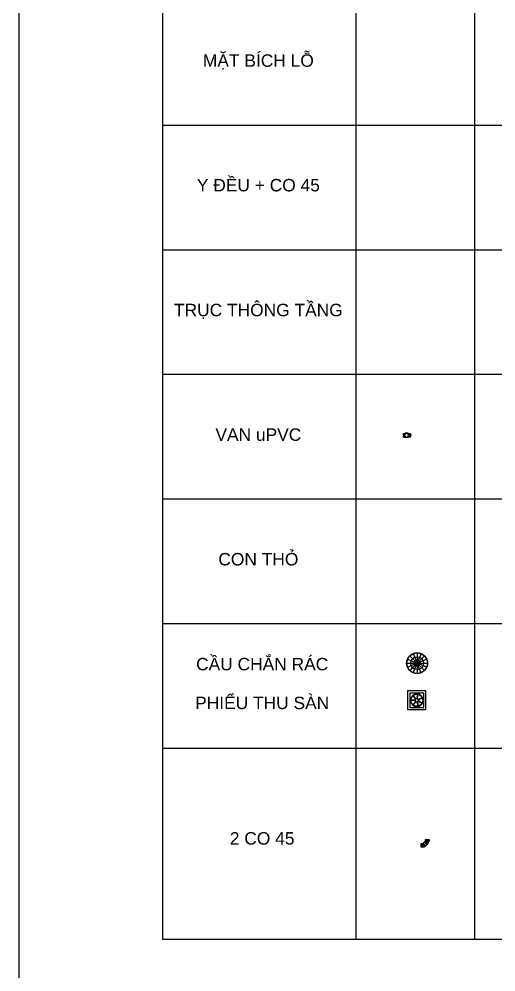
# Model space of a CAD drawing. Header units: millimetres. Extents: x 1218 to 72853, y -34712 to 16286.
# Drawn here: x 1218 to 4288, y 3959 to 10092 of the extents above; entities that cross this region are included whole.
import ezdxf
from ezdxf.enums import TextEntityAlignment as Align

# ---------------------------------------------------------------- set-up
doc = ezdxf.new("R2010")
doc.units = ezdxf.units.MM
doc.linetypes.add('CENTER', pattern=[50.8, 31.75, -6.35, 6.35, -6.35])
doc.styles.get("Standard").update_dxf_attribs({"font": 'arial.ttf'})

# ---------------------------------------------------------------- blocks, each defined once
blk = doc.blocks.new('*U1097')
at = {"linetype": 'Continuous', "lineweight": 0}
for p, q in [((-21.7, 10.7), (-21.7, -6.5)), ((25.1, 10.7), (25.1, 5.4)), ((-21.7, -4.8), (-21.7, -10.7)), ((25.1, -5.4), (25.1, -10.7))]:
    blk.add_line(p, q, dxfattribs=at)
at = {"color": 8}
for p, q in [((-21.7, 6.5), (-21, 5.8)), ((-21.7, 4.2), (-21, 4.9)), ((-21, 5.8), (-21, 5.3)), ((-21, 4.9), (-21, 5.3)), ((-10.7, 12), (-10.7, 5.4)), ((-9.2, 13.8), (-9.2, 6.4)), ((9.2, 13.8), (9.2, 6.4)), ((10.7, 12), (10.7, 5.4)), ((14.2, 12), (14.2, 5.4)), ((25.1, 6.5), (24.4, 5.8)), ((24.4, 5.8), (24.4, 5.4)), ((-21.7, -4.2), (-21, -4.9)), ((-21.7, -6.5), (-21, -5.8)), ((-21, -5.3), (-21, -4.9)), ((-21, -5.3), (-21, -5.8)), ((-10.7, -5.4), (-10.7, -12)), ((-9.2, -6.4), (-9.2, -13.8)), ((9.2, -6.4), (9.2, -13.8)), ((10.7, -5.4), (10.7, -12)), ((14.2, -5.4), (14.2, -12)), ((24.4, -5.4), (24.4, -5.8)), ((25.1, -6.5), (24.4, -5.8))]:
    blk.add_line(p, q, dxfattribs=at)
for p, q in [((-20.3, -3.8), (-20.3, 3.8)), ((-18.7, 5.4), (-8.7, 5.4)), ((-9.7, 5.5), (-9.7, 5.5)), ((8.8, 13.8), (-8.8, 13.8)), ((8.7, 5.4), (26.2, 5.4)), ((9.7, 5.5), (9.7, 5.5)), ((26.2, 5.4), (26.5, 5.4)), ((28.1, -3.8), (28.1, 3.8)), ((-8.7, -5.4), (-18.7, -5.4)), ((-9.7, -5.5), (-9.7, -5.5)), ((26.2, -5.4), (8.7, -5.4)), ((9.7, -5.5), (9.7, -5.5)), ((26.5, -5.4), (26.2, -5.4))]:
    blk.add_line(p, q)
for points in [[(-10.7, 12), (-10.7, 5.8), (-21, 5.8)], [(-19.9, 4.9), (-21, 4.9)], [(-5.4, 13.8), (-5.4, 9.8)], [(5.4, 9.8), (5.4, 13.8)], [(14.2, 12), (14.2, 5.8), (24.4, 5.8)], [(15.6, 5.8), (15.6, 5.7), (15.6, 5.7), (15.6, 5.7), (15.6, 5.7), (15.6, 5.7), (15.6, 5.7), (15.6, 5.7), (15.6, 5.6), (15.6, 5.6), (15.6, 5.6), (15.6, 5.6), (15.6, 5.6), (15.6, 5.6), (15.6, 5.6), (15.6, 5.6), (15.6, 5.5), (15.6, 5.5), (15.6, 5.5), (15.6, 5.5), (15.6, 5.5), (15.6, 5.5), (15.6, 5.5), (15.6, 5.5), (15.6, 5.4)], [(-19.9, -4.9), (-21, -4.9)], [(-10.7, -12), (-10.7, -5.8), (-21, -5.8)], [(-5.4, -13.8), (-5.4, -9.8)], [(5.4, -9.8), (5.4, -13.8)], [(14.2, -12), (14.2, -5.8), (24.4, -5.8)]]:
    blk.add_lwpolyline(points, dxfattribs=at)
at = {"linetype": 'Continuous', "lineweight": 0}
for points in [[(23.9, 12), (10.7, 12), (9.2, 13.8), (-9.2, 13.8), (-10.7, 12), (-20.4, 12)], [(23.9, -12), (10.7, -12), (9.2, -13.8), (-9.2, -13.8), (-10.7, -12), (-20.4, -12)]]:
    blk.add_lwpolyline(points, dxfattribs=at)
at = {"flags": 128}
for points in [[(-9.7, 5.5), (-9.7, 5.5), (-9.8, 5.5), (-9.8, 5.5), (-9.8, 5.5), (-9.8, 5.5), (-9.8, 5.5), (-9.8, 5.5), (-9.8, 5.5), (-9.8, 5.5), (-9.8, 5.5), (-9.8, 5.5), (-9.8, 5.5), (-9.8, 5.5), (-9.8, 5.5), (-9.8, 5.5), (-9.8, 5.4), (-9.8, 5.4), (-9.8, 5.4), (-9.8, 5.4), (-9.9, 5.4), (-9.9, 5.4), (-9.9, 5.4), (-9.9, 5.4), (-9.9, 5.4)], [(9.9, 5.4), (9.9, 5.4), (9.9, 5.4), (9.9, 5.4), (9.9, 5.4), (9.8, 5.4), (9.8, 5.4), (9.8, 5.4), (9.8, 5.4), (9.8, 5.5), (9.8, 5.5), (9.8, 5.5), (9.8, 5.5), (9.8, 5.5), (9.8, 5.5), (9.8, 5.5), (9.8, 5.5), (9.8, 5.5), (9.8, 5.5), (9.8, 5.5), (9.8, 5.5), (9.8, 5.5), (9.8, 5.5), (9.7, 5.5), (9.7, 5.5)], [(-9.9, -5.4), (-9.9, -5.4), (-9.9, -5.4), (-9.9, -5.4), (-9.9, -5.4), (-9.8, -5.4), (-9.8, -5.4), (-9.8, -5.4), (-9.8, -5.4), (-9.8, -5.5), (-9.8, -5.5), (-9.8, -5.5), (-9.8, -5.5), (-9.8, -5.5), (-9.8, -5.5), (-9.8, -5.5), (-9.8, -5.5), (-9.8, -5.5), (-9.8, -5.5), (-9.8, -5.5), (-9.8, -5.5), (-9.8, -5.5), (-9.8, -5.5), (-9.7, -5.5), (-9.7, -5.5)], [(9.9, -5.4), (9.9, -5.4), (9.9, -5.4), (9.9, -5.4), (9.9, -5.4), (9.8, -5.4), (9.8, -5.4), (9.8, -5.4), (9.8, -5.4), (9.8, -5.5), (9.8, -5.5), (9.8, -5.5), (9.8, -5.5), (9.8, -5.5), (9.8, -5.5), (9.8, -5.5), (9.8, -5.5), (9.8, -5.5), (9.8, -5.5), (9.8, -5.5), (9.8, -5.5), (9.8, -5.5), (9.8, -5.5), (9.7, -5.5), (9.7, -5.5)]]:
    blk.add_lwpolyline(points, dxfattribs=at)
at = {"linetype": 'Continuous', "lineweight": 0}
for centre, start, end in [((-20.4, 10.7), 90, 180), ((23.9, 10.7), 360, 90), ((-20.4, -10.7), 180, 270), ((23.9, -10.7), 270, 360)]:
    blk.add_arc(centre, 1.26, start, end, dxfattribs=at)
for start, end in [(29.55447, 150.44553), (209.55447, 330.44553)]:
    blk.add_arc((0, 0), 11.2, start, end)
at = {"extrusion": (0, 0, -1)}
for centre, major_axis, start_param, end_param in [((-18.7, 3.8), (-1.6, 0), 0, 1.570796), ((26.5, 3.8), (1.6, 0), 4.712389, 6.283185), ((-18.7, -3.8), (-1.6, 0), 4.712389, 6.283185), ((26.5, -3.8), (1.6, 0), 0, 1.570796)]:
    blk.add_ellipse(centre, major_axis=major_axis, ratio=0.99863, start_param=start_param, end_param=end_param, dxfattribs=at)
at = {"flags": 1}
for p in [(-10.7, 0), (10.7, 0)]:
    blk.add_attdef('AMC', p, '', height=0.5, dxfattribs=at)
blk = doc.blocks.new('CAU CHAN RAC uPVC')
at = {"ltscale": 30}
h = blk.add_hatch(color=256, dxfattribs=at)
h.dxf.hatch_style = 1
h.set_gradient(color1=(51, 51, 51), color2=(128, 128, 128), rotation=90, name='SPHERICAL')
h.paths.add_polyline_path([(-18.4, 0, -1), (18.4, 0, -1)])
at = {"color": 8, "ltscale": 30}
for points in [[(-25.8, 62.3), (-7, 17)], [(0, 67.4), (0, 18.4)], [(25.8, 62.3), (7, 17)], [(-67.4, 0), (-18.4, 0)], [(-62.3, 25.8), (-17, 7)], [(-47.7, 47.7), (-13, 13)], [(47.7, 47.7), (13, 13)], [(62.3, 25.8), (17, 7)], [(18.4, 0), (67.4, 0)], [(-62.3, -25.8), (-17, -7)], [(-13, -13), (-47.7, -47.7)], [(-25.8, -62.3), (-7, -17)], [(0, -18.4), (0, -67.4)], [(25.8, -62.3), (7, -17)], [(13, -13), (47.7, -47.7)], [(62.3, -25.8), (17, -7)]]:
    blk.add_lwpolyline(points, dxfattribs=at)
at = {"ltscale": 30}
for radius in [67.4, 66.1, 41.3, 18.4]:
    blk.add_circle((0, 0), radius, dxfattribs=at)
blk = doc.blocks.new('2CO45-D21 uPVC')
at = {"color": 8}
for p, q in [((-10.4, -5), (-27.4, 12)), ((-27.4, -12), (-27.4, 12)), ((-13.9, -3.4), (-26, 8.7)), ((-26, -9.5), (-26, 8.7)), ((12, 27.4), (-12, 27.4)), ((5, 10.4), (-12, 27.4)), ((8.4, 26), (-8.7, 26)), ((4.2, 13.1), (-8.7, 26))]:
    blk.add_line(p, q, dxfattribs=at)
for points in [[(-26, -10.7), (-27.4, -12), (-38.2, -12), (-38.2, 12), (-27.4, 12), (-19.7, 19.7), (-2.7, 2.7), (-10.4, -5), (-12.3, -5)], [(5, 12.3), (5, 10.4), (-2.7, 2.7), (-19.7, 19.7), (-12, 27.4), (-12, 38.2), (12, 38.2), (12, 27.4), (10.7, 26)]]:
    blk.add_lwpolyline(points)
at = {"color": 8, "linetype": 'CENTER'}
for points in [[(-11.2, 11.2), (-22.4, 0), (-38.2, 0)], [(0, 38.2), (0, 22.4), (-11.2, 11.2)]]:
    blk.add_lwpolyline(points, dxfattribs=at)
for centre, start, end in [((-11.5, 27.2), 317.88315, 356.8653), ((-27.1, 11.6), 272.88315, 311.8653)]:
    blk.add_arc(centre, 22.3, start, end)
at = {"color": 8}
for points, knots in [([(-26, 8.7), (-26.1, 8.9), (-26.2, 9.1), (-26.4, 9.6), (-26.5, 9.9), (-26.7, 10.3), (-26.8, 10.6), (-26.9, 10.9), (-27, 11.1), (-27.1, 11.4), (-27.2, 11.6), (-27.3, 11.8), (-27.3, 11.9), (-27.4, 12), (-27.4, 12), (-27.4, 12)], [2.849445, 2.849445, 2.849445, 2.849445, 4.160717, 4.160717, 6.241076, 6.241076, 8.321435, 8.321435, 10.281148, 10.281148, 12.240862, 12.240862, 14.200576, 14.200576, 16.16029, 16.16029, 16.16029, 16.16029]), ([(-8.7, 26), (-8.9, 26.1), (-9.1, 26.2), (-9.6, 26.4), (-9.9, 26.5), (-10.3, 26.7), (-10.6, 26.8), (-10.9, 26.9), (-11.1, 27), (-11.4, 27.1), (-11.6, 27.2), (-11.8, 27.3), (-11.9, 27.3), (-12, 27.4), (-12, 27.4), (-12, 27.4)], [2.849445, 2.849445, 2.849445, 2.849445, 4.160717, 4.160717, 6.241076, 6.241076, 8.321435, 8.321435, 10.281148, 10.281148, 12.240862, 12.240862, 14.200576, 14.200576, 16.16029, 16.16029, 16.16029, 16.16029]), ([(4.2, 13.1), (4.3, 13), (4.4, 12.9), (4.5, 12.8), (4.6, 12.7), (4.7, 12.5), (4.8, 12.5), (4.9, 12.4), (4.9, 12.3), (5, 12.3), (5, 12.3), (5, 12.3)], [110.485651, 110.485651, 110.485651, 110.485651, 111.980659, 111.980659, 113.830682, 113.830682, 115.680705, 115.680705, 117.530728, 117.530728, 119.38075, 119.38075, 119.38075, 119.38075]), ([(10.7, 26), (10.7, 26), (10.7, 26), (10.6, 26), (10.6, 26), (10.4, 26), (10.4, 26), (10.2, 26), (10, 26), (9.8, 26), (9.7, 26), (9.3, 26), (9.1, 26), (8.8, 26), (8.6, 26), (8.4, 26)], [119.606602, 119.606602, 119.606602, 119.606602, 121.456409, 121.456409, 123.306217, 123.306217, 125.156024, 125.156024, 127.005832, 127.005832, 128.857042, 128.857042, 130.708253, 130.708253, 132.276698, 132.276698, 132.276698, 132.276698]), ([(-26, -9.5), (-26, -9.7), (-26, -9.8), (-26, -10), (-26, -10.1), (-26, -10.3), (-26, -10.4), (-26, -10.5), (-26, -10.6), (-26, -10.7), (-26, -10.7), (-26, -10.7)], [110.485651, 110.485651, 110.485651, 110.485651, 111.980659, 111.980659, 113.830682, 113.830682, 115.680705, 115.680705, 117.530728, 117.530728, 119.38075, 119.38075, 119.38075, 119.38075]), ([(-12.3, -5), (-12.3, -5), (-12.3, -5), (-12.3, -5), (-12.4, -4.9), (-12.5, -4.8), (-12.5, -4.8), (-12.7, -4.6), (-12.7, -4.5), (-12.9, -4.4), (-13, -4.3), (-13.2, -4), (-13.4, -3.9), (-13.6, -3.7), (-13.7, -3.5), (-13.9, -3.4)], [119.606602, 119.606602, 119.606602, 119.606602, 121.456409, 121.456409, 123.306217, 123.306217, 125.156024, 125.156024, 127.005832, 127.005832, 128.857042, 128.857042, 130.708253, 130.708253, 132.276698, 132.276698, 132.276698, 132.276698])]:
    blk.add_open_spline(points, degree=3, knots=knots, dxfattribs=at)
at = {"flags": 1}
for p in [(-26.7, 0), (0, 27.4)]:
    blk.add_attdef('AMC', p, '', height=0.5, dxfattribs=at)
blk = doc.blocks.new('PHEU THU SAN uPVC')
at = {"lineweight": -3, "ltscale": 10}
blk.add_line((-58.7, 60), (-58.7, 60), dxfattribs=at)
for points in [[(-58.7, -60), (-58.7, 60), (58.7, 60), (58.7, -60)], [(-45.6, -46.9), (-45.6, 46.9), (45.6, 46.9), (45.6, -46.9)]]:
    blk.add_lwpolyline(points, close=True, dxfattribs=at)
for points in [[(-11.9, 4), (-35.3, 15.3)], [(-10.6, 6.8), (-34, 18)], [(-4.2, 11.8), (-10, 37.2)], [(-1.3, 12.5), (-7.1, 37.9)], [(6.6, 10.7), (22.8, 31)], [(8.9, 8.8), (25.2, 29.2)], [(12.4, 1.5), (38.5, 1.5)], [(-11.9, -4), (-35.3, -15.3)], [(-10.6, -6.8), (-34, -18)], [(-4.2, -11.8), (-10, -37.2)], [(-1.3, -12.5), (-7.1, -37.9)], [(22.8, -31), (6.6, -10.7)], [(25.2, -29.2), (8.9, -8.8)], [(12.4, -1.5), (38.5, -1.5)]]:
    blk.add_lwpolyline(points, dxfattribs=at)
for radius in [40.1, 10.9]:
    blk.add_circle((0, 0), radius, dxfattribs=at)
for radius, start, end in [(38.5, 156.51787, 203.48213), (38.5, 105.0893, 152.05356), (12.5, 161.15839, 198.84161), (12.5, 109.72982, 147.41304), (38.5, 53.66073, 100.62498), (12.5, 58.30124, 95.98447), (12.5, 6.87267, 44.5559), (38.5, 2.23216, 49.19641), (38.5, 207.94644, 254.9107), (12.5, 212.58696, 250.27018), (38.5, 259.37502, 306.33927), (12.5, 264.01553, 301.69876), (12.5, 315.4441, 353.12733), (38.5, 310.80359, 357.76784)]:
    blk.add_arc((0, 0), radius, start, end, dxfattribs=at)

msp = doc.modelspace()

# ---------------------------------------------------------------- linework, layer by layer
for p, q in [((2141.9, 14596.4), (2141.9, 4170.5)), ((3386.6, 14596.4), (3386.6, 4170.5)), ((4149.2, 14596.4), (4149.2, 4170.5)), ((2141.9, 9409.3), (12983.4, 9409.3)), ((2141.9, 8607.5), (12983.4, 8607.5)), ((2141.9, 7805.7), (12983.4, 7805.7)), ((2141.9, 7003.8), (12983.4, 7003.8)), ((2141.9, 6202), (12983.4, 6202)), ((2141.9, 5400.1), (12983.4, 5400.1)), ((2141.9, 4170.5), (12983.4, 4170.5))]:
    msp.add_line(p, q)
msp.add_lwpolyline([(1218, 16285.6), (25232.7, 16285.6), (25232.7, -2725.9), (1218, -2725.9)], close=True)

# ---------------------------------------------------------------- block references
for name, p in [('*U1097', (3712.9, 7413.2)), ('2CO45-D21 uPVC', (3845.3, 4774.5))]:
    msp.add_blockref(name, p)
at = {"ltscale": 30}
msp.add_blockref('CAU CHAN RAC uPVC', (3780.5, 5946.4), dxfattribs=at)
at = {"ltscale": 0.1, "xscale": -1}
msp.add_blockref('PHEU THU SAN uPVC', (3778.2, 5707.6), dxfattribs=at)

# ---------------------------------------------------------------- texts
at = {"color": 1, "ltscale": 500}
for s, p in [('MẶT BÍCH LỖ', (2758.5, 9824.8)), ('Y ĐỀU + CO 45', (2758.5, 9022.9)), ('TRỤC THÔNG TẦNG', (2758.5, 8219.4)), ('VAN uPVC', (2758.5, 7417.5)), ('CON THỎ', (2758.5, 6615.7)), ('CẦU CHẮN RÁC', (2783, 5940.5)), ('PHIỂU THU SÀN', (2783, 5690.9)), ('2 CO 45', (2783, 4819.1))]:
    msp.add_text(s, height=80, rotation=360, dxfattribs=at).set_placement(p, align=Align.MIDDLE_CENTER)

doc.saveas('drawing.dxf')
